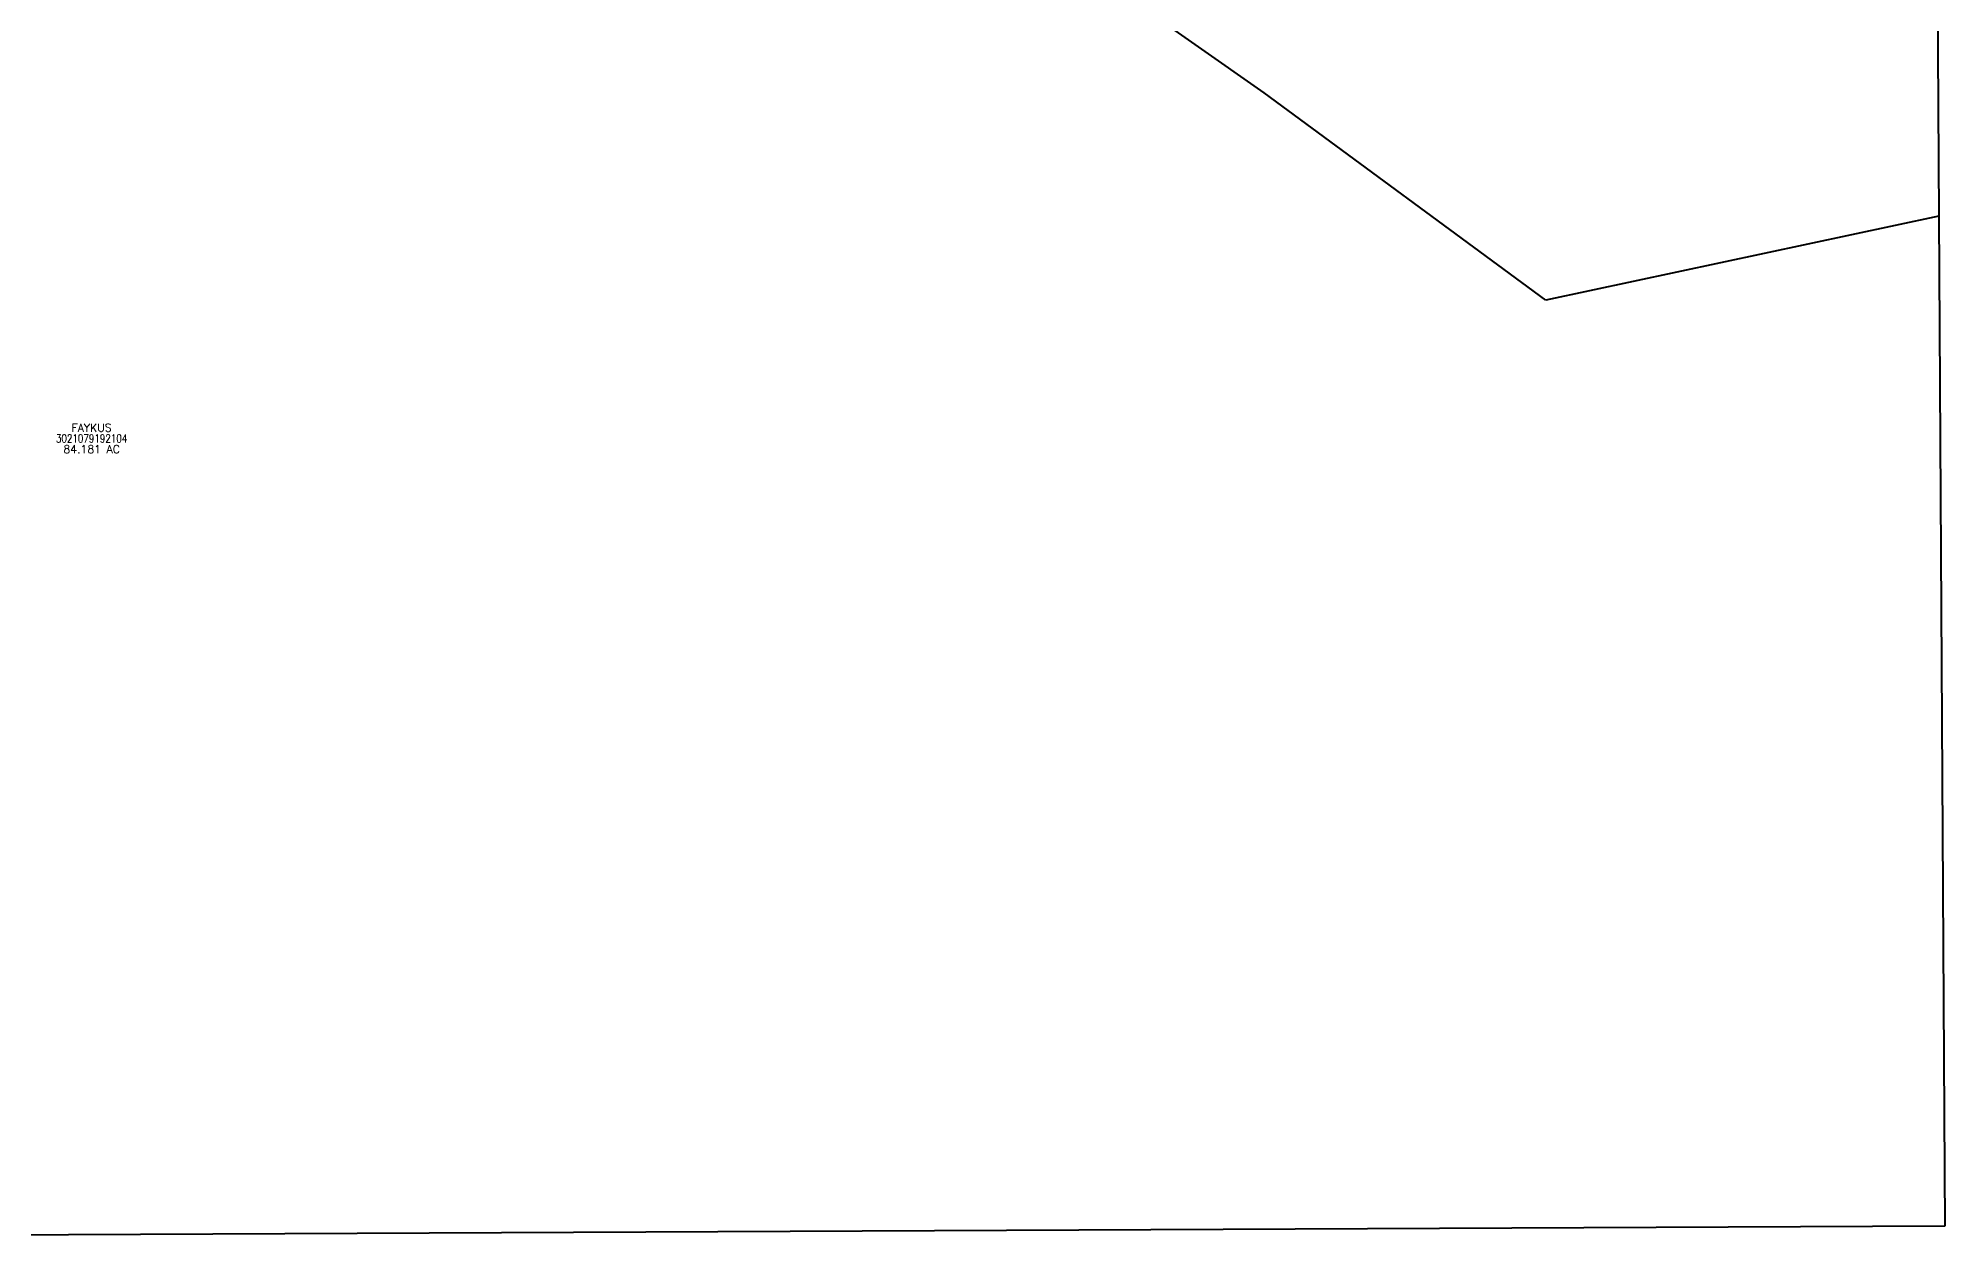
# Model space of a CAD drawing. Header units: feet. Extents: x 6175 to 40508, y 6759 to 18493.
# Drawn here: x 38756 to 40423, y 15411 to 16464 of the extents above; entities that cross this region are included whole.
import ezdxf
from ezdxf.enums import TextEntityAlignment as Align

# ---------------------------------------------------------------- set-up
doc = ezdxf.new("R2010")
doc.units = ezdxf.units.FT
doc.header["$MEASUREMENT"] = 0
for name, color, linetype, lineweight in [('ACREAGE', 1, 'Continuous', 9), ('Owner_Name', 1, 'Continuous', 9), ('UCLID_parcel', 3, 'Continuous', 40), ('UPC', 142, 'Continuous', 9)]:
    doc.layers.add(name, color=color, linetype=linetype, lineweight=lineweight)
doc.styles.add('ROMANS', font='romans.shx')

# ---------------------------------------------------------------- blocks, each defined once
blk = doc.blocks.new('PARCEL_ID')
at = {"layer": 'UPC', "style": 'ROMANS', "width": 0.8}
blk.add_attdef('UPC', text='', height=7, dxfattribs=at).set_placement((0, 0), align=Align.MIDDLE_CENTER)
blk = doc.blocks.new('OWNER')
at = {"layer": 'Owner_Name', "style": 'ROMANS'}
blk.add_attdef('OWNER', text='', height=7, dxfattribs=at).set_placement((0, 0), align=Align.MIDDLE_CENTER)
blk = doc.blocks.new('ACREAGE')
at = {"layer": 'ACREAGE', "style": 'ROMANS'}
blk.add_attdef('ACREAGE', text='', height=7, dxfattribs=at).set_placement((0, 0), align=Align.MIDDLE_CENTER)

msp = doc.modelspace()

# ---------------------------------------------------------------- linework, layer by layer
at = {"layer": 'UCLID_parcel'}
for p, q in [((40412.558, 17155.733), (40417.738, 16307.749)), ((39827.744, 16415.69), (39678.187, 16520.767)), ((40074.09, 16234.363), (39827.744, 16415.69)), ((40417.738, 16307.749), (40074.09, 16234.363)), ((40417.738, 16307.749), (40423.135, 15424.285)), ((40423.135, 15424.285), (37465.472, 15410.52))]:
    msp.add_line(p, q, dxfattribs=at)

# ---------------------------------------------------------------- block references
at = {"layer": 'ACREAGE'}
msp.add_blockref('ACREAGE', (38802.301, 16104.058), dxfattribs=at).add_auto_attribs({'ACREAGE': '84.181 AC'})
at = {"layer": 'Owner_Name'}
msp.add_blockref('OWNER', (38802.301, 16122.815), dxfattribs=at).add_auto_attribs({'OWNER': 'FAYKUS'})
at = {"layer": 'UPC'}
msp.add_blockref('PARCEL_ID', (38802.301, 16113.436), dxfattribs=at).add_auto_attribs({'UPC': '3021079192104'})

doc.saveas('drawing.dxf')
